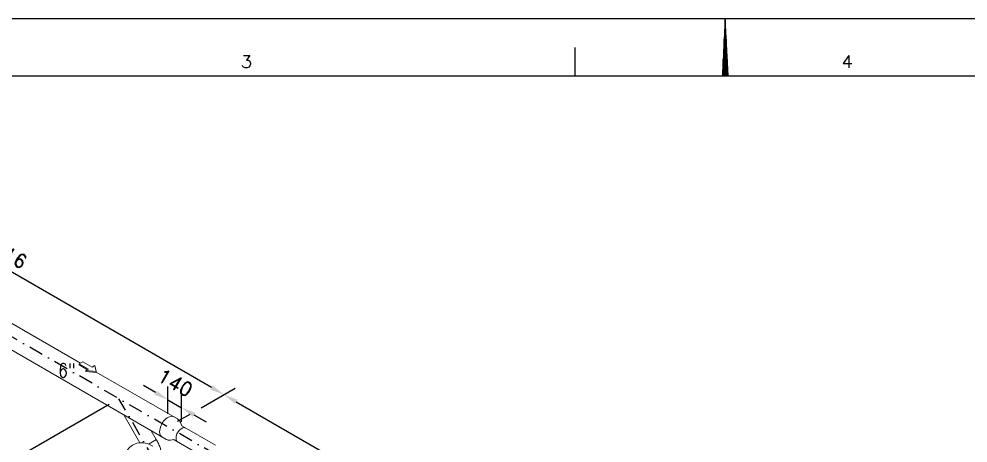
# Model space of a CAD drawing. Header units: millimetres. Extents: x -312439 to 477422, y -331570 to 212570.
# Drawn here: x 348736 to 357108, y 175810 to 179550 of the extents above; entities that cross this region are included whole.
import ezdxf

# ---------------------------------------------------------------- set-up
doc = ezdxf.new("R2010")
doc.units = ezdxf.units.MM
doc.linetypes.add('DASHDOT', pattern=[25.4, 12.7, -6.35, 0, -6.35])
doc.layers.add('ARCONDTEXTO', color=4, linetype='Continuous')
doc.layers.add('FORMATO A1', color=1, linetype='Continuous')
doc.styles.add('ROMAND', font='ROMAND.SHX')
doc.styles.add('ROMANS', font='romans.shx', dxfattribs={"height": 187.5})
doc.dimstyles.new('1-50 (MILIMETRO)', dxfattribs={"dimscale": 0, "dimtxt": 125, "dimasz": 125, "dimexe": 100, "dimexo": 100, "dimgap": 50, "dimtad": 0, "dimdec": 0, "dimzin": 0, "dimdsep": 46, "dimtxsty": 'ROMAND', "dimcen": -390, "dimclrd": 1, "dimclre": 1, "dimclrt": 3, "dimadec": 0, "dimazin": 0, "dimtfac": 1, "dimtdec": 0, "dimtix": 1, "dimtmove": 2, "dimatfit": 2, "dimfxl": 1, "dimtvp": 1, "dimtolj": 1, "dimtzin": 0, "dimarcsym": 0})

# ---------------------------------------------------------------- blocks, each defined once
blk = doc.blocks.new('A$C2D342850')
at = {"layer": 'FORMATO A1', "color": 1, "linetype": 'Continuous'}
for p, q in [((84100, 0), (0, 0)), ((34150, 0), (34099.5, -1000)), ((34150, -1000), (34150, 0)), ((34200.5, -1000), (34150, 0)), ((34141, -1000), (34141, -178.22)), ((34159, -1000), (34159, -178.22)), ((31500, -1000), (31500, -500)), ((34132, -1000), (34132, -356.44)), ((34168, -1000), (34168, -356.44)), ((34123, -1000), (34123, -534.65)), ((34177, -1000), (34177, -534.65)), ((36331.76, -643.44), (36331.76, -860)), ((34114, -1000), (34114, -712.87)), ((34186, -1000), (34186, -712.87)), ((34105, -1000), (34105, -891.09)), ((34195, -1000), (34195, -891.09))]:
    blk.add_line(p, q, dxfattribs=at)
at = {"layer": 'FORMATO A1', "color": 2, "linetype": 'Continuous'}
blk.add_line((2500, -1000), (83100, -1000), dxfattribs=at)
at = {"layer": 'FORMATO A1', "color": 1, "linetype": 'Continuous'}
for points in [[(25649.26, -643.44), (25762.7, -643.44), (25700.83, -725.94), (25731.76, -725.94), (25752.39, -736.25), (25762.7, -746.56), (25773.01, -777.5), (25773.01, -798.12), (25762.7, -829.06), (25742.08, -849.69), (25711.14, -860), (25680.2, -860), (25649.26, -849.69), (25638.95, -839.37), (25628.64, -818.75)], [(36331.76, -643.44), (36228.64, -787.81), (36383.33, -787.81)]]:
    blk.add_lwpolyline(points, dxfattribs=at)
blk = doc.blocks.new('*D77')
at = {"color": 1, "lineweight": -2, "transparency": 16777216}
for p, q in [((346344, 178428.6), (346645.7, 178602.8)), ((350435.5, 176299.4), (346654, 178482.6)), ((350342, 176120.4), (350643.7, 176294.6))]:
    blk.add_line(p, q, dxfattribs=at)
at = {"color": 1, "transparency": 16777216}
for points in [[(346664.4, 178500.6), (346643.5, 178464.6), (346545.7, 178545.1)], [(350445.9, 176317.4), (350425, 176281.3), (350543.7, 176236.9)]]:
    blk.add_solid(points, dxfattribs=at)
at = {"layer": 'Defpoints', "color": 0, "transparency": 16777216}
for p in [(346545.7, 178545.1), (346244, 178370.9), (350242, 176062.6)]:
    blk.add_point(p, dxfattribs=at)
at = {"color": 3, "transparency": 16777216, "insert": (348607.2, 177499.2), "char_height": 125, "attachment_point": 5, "rotation": 330.00014, "style": 'ROMAND'}
blk.add_mtext('\\A1;4616', dxfattribs=at)
blk = doc.blocks.new('*D78')
at = {"color": 1, "lineweight": -2, "transparency": 16777216}
for p, q in [((350342, 176120.4), (350643.7, 176294.6)), ((350652, 176174.4), (354387.4, 174017.7)), ((354293.9, 173838.7), (354595.7, 174012.9))]:
    blk.add_line(p, q, dxfattribs=at)
at = {"color": 1, "transparency": 16777216}
for points in [[(350662.4, 176192.4), (350641.5, 176156.3), (350543.7, 176236.9)], [(354397.9, 174035.7), (354377, 173999.6), (354495.7, 173955.2)]]:
    blk.add_solid(points, dxfattribs=at)
at = {"layer": 'Defpoints', "color": 0, "transparency": 16777216}
for p in [(350242, 176062.6), (354495.7, 173955.2), (354193.9, 173781)]:
    blk.add_point(p, dxfattribs=at)
at = {"color": 3, "transparency": 16777216, "insert": (352582.2, 175204.3), "char_height": 125, "attachment_point": 5, "rotation": 330, "style": 'ROMAND'}
blk.add_mtext('\\A1;4563', dxfattribs=at)
blk = doc.blocks.new('*D80')
at = {"color": 1, "lineweight": -2, "transparency": 16777216}
for p, q in [((349531.1, 176151.2), (348563.1, 175592.3)), ((349844, 175609.2), (348876, 175050.3)), ((348900.1, 175208.6), (348712.2, 175534))]:
    blk.add_line(p, q, dxfattribs=at)
at = {"color": 1, "transparency": 16777216}
for points in [[(348730.2, 175544.5), (348694.1, 175523.6), (348649.7, 175642.3)], [(348918.1, 175219), (348882, 175198.2), (348962.6, 175100.3)]]:
    blk.add_solid(points, dxfattribs=at)
at = {"layer": 'Defpoints', "color": 0, "transparency": 16777216}
for p in [(349617.7, 176201.2), (349930.6, 175659.2), (348649.7, 175642.3)]:
    blk.add_point(p, dxfattribs=at)
at = {"color": 3, "transparency": 16777216, "insert": (348914.4, 175433.8), "char_height": 125, "attachment_point": 5, "rotation": 300, "style": 'ROMAND'}
blk.add_mtext('\\A1;626', dxfattribs=at)
blk = doc.blocks.new('*D76')
at = {"color": 1, "lineweight": -2, "transparency": 16777216}
for p, q in [((349941.6, 176254.3), (349833.3, 176316.8)), ((350049.8, 176067.2), (350049.8, 176307.3)), ((350170.8, 175997.3), (350170.8, 176237.4)), ((350049.8, 176191.8), (350170.8, 176121.9)), ((350279, 176059.4), (350387.3, 175996.9))]:
    blk.add_line(p, q, dxfattribs=at)
at = {"color": 1, "transparency": 16777216}
for points in [[(349952, 176272.3), (349931.1, 176236.3), (350049.8, 176191.8)], [(350289.5, 176077.5), (350268.6, 176041.4), (350170.8, 176121.9)]]:
    blk.add_solid(points, dxfattribs=at)
at = {"layer": 'Defpoints', "color": 0, "transparency": 16777216}
for p in [(350170.8, 176121.9), (350049.8, 175951.7), (350170.8, 175881.9)]:
    blk.add_point(p, dxfattribs=at)
at = {"color": 3, "transparency": 16777216, "insert": (350116.1, 176342.9), "char_height": 125, "attachment_point": 5, "rotation": 330, "style": 'ROMAND'}
blk.add_mtext('\\A1;140', dxfattribs=at)

msp = doc.modelspace()

# ---------------------------------------------------------------- linework, layer by layer
at = {"color": 6, "linetype": 'DASHDOT', "ltscale": 10, "extrusion": (4.44089e-16, 0.816497, 0.57735)}
for p, q in [((354001.792, 173670.03), (345827.86, 178389.253)), ((349930.288, 175659.779), (349617.708, 176201.182)), ((350241.962, 176062.649), (350049.809, 175951.709))]:
    msp.add_line(p, q, dxfattribs=at)
at = {"color": 5, "linetype": 'Continuous', "lineweight": 0, "extrusion": (4.44089e-16, 0.816497, 0.57735)}
for p, q in [((349278.892, 176515.804), (346321.964, 178222.987)), ((350030.086, 175844.09), (346218.902, 178044.478)), ((350133.148, 176022.599), (349416.966, 176436.087)), ((349801.995, 175812.266), (349660.389, 176057.535)), ((350173.206, 175961.389), (350160.8, 175990.767)), ((349947.416, 175840.367), (349902.856, 175917.546)), ((350470.038, 175789.912), (350173.982, 175960.84)), ((349947.741, 175840.555), (349878.507, 175800.582)), ((350103.125, 175840.004), (350071.479, 175836.059)), ((353818.315, 173695.139), (350103.988, 175839.607))]:
    msp.add_line(p, q, dxfattribs=at)
at = {"color": 1, "linetype": 'Continuous', "lineweight": 0, "extrusion": (4.44089e-16, 0.816497, 0.57735)}
for p, q in [((349298.996, 176527.412), (349265.78, 176508.234)), ((349265.78, 176508.234), (349348.329, 176460.574)), ((349265.78, 176508.234), (349265.78, 176499.691)), ((349265.78, 176499.691), (349340.931, 176456.303)), ((349381.546, 176479.752), (349298.996, 176527.412)), ((349405.034, 176493.313), (349381.546, 176479.752)), ((349416.966, 176440.124), (349405.034, 176493.313)), ((349348.329, 176460.574), (349326.958, 176448.236)), ((349326.958, 176448.236), (349416.966, 176440.124)), ((349326.958, 176448.236), (349326.958, 176439.693)), ((349326.958, 176439.693), (349416.966, 176431.581)), ((349416.966, 176440.124), (349416.966, 176431.581))]:
    msp.add_line(p, q, dxfattribs=at)
at = {"color": 5, "linetype": 'Continuous', "lineweight": 0}
for centre, major_axis, start_param, end_param in [((350049.809, 175951.709), (51.531, 89.255), 0, 2.35619449), ((350049.809, 175951.709), (51.531, 89.255), 2.35619449, 3.14159265), ((350170.793, 175881.859), (-34.997, -60.617), 3.14159265, 5.49778714), ((350170.793, 175881.859), (34.997, 60.617), 0, 2.35619449), ((350170.793, 175881.859), (-34.997, -60.617), 5.49778714, 6.28318531), ((350170.793, 175881.859), (34.997, 60.617), 2.35619449, 3.14159265)]:
    msp.add_ellipse(centre, major_axis=major_axis, ratio=0.57735027, start_param=start_param, end_param=end_param, dxfattribs=at)
for points, knots in [([(350133.148, 176022.599), (350135.746, 176021.099), (350138.237, 176019.413), (350142.923, 176015.733), (350145.119, 176013.741), (350149.172, 176009.534), (350151.03, 176007.321), (350154.396, 176002.755), (350155.905, 176000.403), (350158.593, 175995.627), (350159.771, 175993.204), (350160.8, 175990.767)], [5.497787144, 5.497787144, 5.497787144, 5.497787144, 5.580144879, 5.580144879, 5.662502614, 5.662502614, 5.744860349, 5.744860349, 5.827218085, 5.827218085, 5.90957582, 5.90957582, 5.90957582, 5.90957582]), ([(350173.982, 175960.84), (350173.759, 175960.969), (350173.547, 175961.114), (350173.204, 175961.383), (350173.074, 175961.506), (350172.954, 175961.631), (350172.931, 175961.66), (350172.931, 175961.66)], [5.497787144, 5.497787144, 5.497787144, 5.497787144, 5.580144879, 5.580144879, 5.662502614, 5.662502614, 5.715725654, 5.715725654, 5.715725654, 5.715725654]), ([(349915.445, 175783.106), (349894.399, 175795.257), (349872.034, 175804.424), (349825.356, 175813.861), (349800.868, 175814.197), (349758.613, 175803.657), (349740.774, 175795.191), (349710.847, 175772.361), (349698.637, 175758.398), (349678.437, 175725.522), (349671.296, 175706.25), (349663.544, 175670.23), (349661.974, 175653.592), (349661.974, 175636.765)], [1.57079633, 1.57079633, 1.57079633, 1.57079633, 1.88495559, 1.88495559, 2.1921911, 2.1921911, 2.43041341, 2.43041341, 2.65917144, 2.65917144, 2.92406257, 2.92406257, 3.14159265, 3.14159265, 3.14159265, 3.14159265]), ([(349947.741, 175840.555), (349954.296, 175829.2), (349960.337, 175817.549), (349971.279, 175793.841), (349976.181, 175781.785), (349983.869, 175759.923), (349986.883, 175750.159), (349989.474, 175740.366)], [5.497787144, 5.497787144, 5.497787144, 5.497787144, 5.654866776, 5.654866776, 5.811946409, 5.811946409, 5.937077548, 5.937077548, 5.937077548, 5.937077548]), ([(350071.479, 175836.059), (350068.855, 175835.732), (350066.167, 175835.54), (350060.687, 175835.48), (350057.895, 175835.611), (350052.258, 175836.243), (350049.412, 175836.745), (350043.743, 175838.152), (350040.92, 175839.058), (350035.39, 175841.277), (350032.684, 175842.59), (350030.086, 175844.09)], [1.944405814, 1.944405814, 1.944405814, 1.944405814, 2.026763549, 2.026763549, 2.109121285, 2.109121285, 2.19147902, 2.19147902, 2.273836755, 2.273836755, 2.35619449, 2.35619449, 2.35619449, 2.35619449]), ([(350102.752, 175840.107), (350102.752, 175840.107), (350102.789, 175840.101), (350102.957, 175840.06), (350103.128, 175840.009), (350103.533, 175839.847), (350103.765, 175839.735), (350103.988, 175839.607)], [2.13825598, 2.13825598, 2.13825598, 2.13825598, 2.19147902, 2.19147902, 2.273836755, 2.273836755, 2.35619449, 2.35619449, 2.35619449, 2.35619449])]:
    msp.add_open_spline(points, degree=3, knots=knots, dxfattribs=at)
at = {"layer": 'FORMATO A1', "color": 2, "linetype": 'Continuous'}
msp.add_line((339142.032, 179049.523, 0), (379442.032, 179049.523, 0), dxfattribs=at)

# ---------------------------------------------------------------- block references
at = {"layer": 'FORMATO A1', "xscale": 0.5, "yscale": 0.5, "zscale": 0.5}
msp.add_blockref('A$C2D342850', (337892.032, 179549.523, 0), dxfattribs=at)

# ---------------------------------------------------------------- texts
at = {"layer": 'ARCONDTEXTO', "linetype": 'Continuous', "lineweight": -3, "style": 'ROMANS', "width": 0.8}
msp.add_text('6"', height=125, dxfattribs=at).set_placement((349081.119, 176386.987))

# ---------------------------------------------------------------- dimensions: what is measured, and where the dimension line sits
for p1, p2, distance, picture, middle in [((350241.962, 176062.649), (346243.957, 178370.885), -301.75, '*D77', (348607.21, 177499.236)), ((350241.962, 176062.649), (354193.946, 173780.97), 301.751, '*D78', (352582.205, 175204.278)), ((349930.613, 175659.216), (349617.708, 176201.182), 1117.779, '*D80', (348914.389, 175433.81))]:
    dim = msp.add_aligned_dim(p1=p1, p2=p2, distance=distance, dimstyle='1-50 (MILIMETRO)', override={"dimscale": 1})
    dim.commit()
    dim.dimension.update_dxf_attribs({"geometry": picture, "text_midpoint": middle})
dim = msp.add_linear_dim(base=(350170.793, 176121.942), p1=(350049.809, 175951.709), p2=(350170.793, 175881.859), angle=330, dimstyle='1-50 (MILIMETRO)', override={"dimscale": 1})
dim.commit()
dim.dimension.update_dxf_attribs({"geometry": '*D76', "text_midpoint": (350116.116, 176342.861), "dimtype": 161})

doc.saveas('drawing.dxf')
